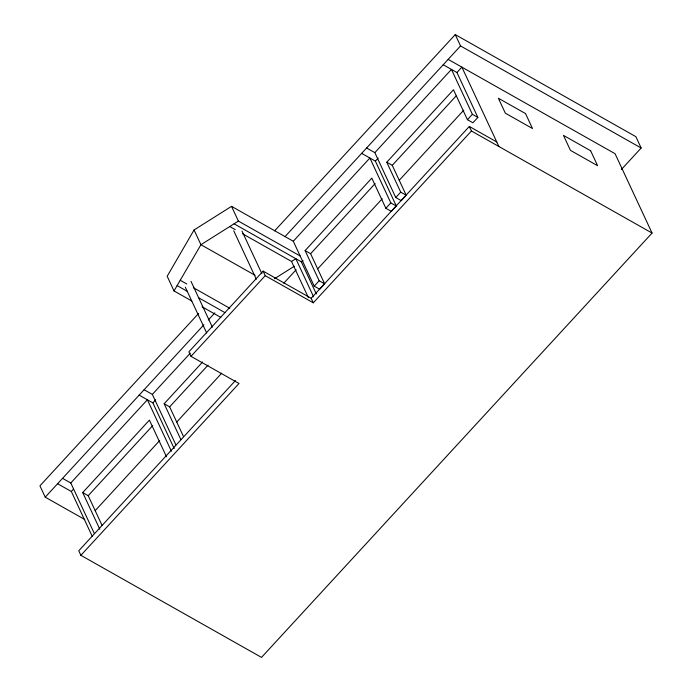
<?xml version="1.0" encoding="UTF-8"?>
<svg xmlns="http://www.w3.org/2000/svg" width="692" height="692" viewBox="0 0 692 692"><rect width="100%" height="100%" fill="white"/><g stroke="black" fill="none" stroke-linecap="round" stroke-linejoin="round"><path stroke-width="1.04" d="M361.656 153.365L375.384 161.124L396.317 206.017L391.369 211.397L385.877 208.292L371.812 178.138L305.111 250.608L310.604 253.713L324.66 283.867L319.713 289.247L314.22 286.142L293.287 241.248L231.526 206.346L194.063 229.969L167.179 276.264L174.021 290.934L191.796 300.985M174.021 290.934L200.94 244.708L238.394 221.085L300.164 255.988M198.604 313.441L39.937 485.836L45.222 497.167L84.735 519.502M274.646 230.825L455.249 34.6L635.87 136.67L641.155 148.01L621.416 169.462M45.222 497.167L203.924 324.747M208.301 319.989L214.866 312.853M285.052 236.595L460.535 45.94L455.249 34.6M311.166 298.287L469.323 126.446L471.434 130.987L313.286 302.819L311.166 298.287L263.133 271.134L188.881 351.813L190.992 356.345L239.034 383.489L80.877 555.33L261.507 657.4L652.063 233.057L615.058 153.702L448.156 59.382M94.346 533.532L70.783 482.999L147.387 399.768L171.4 451.271M175.898 444.921L152.335 394.397L190.274 353.18M293.287 241.248L369.891 158.018L390.824 202.912L396.317 206.017M405.512 196.026L401.265 200.637L395.772 197.54L374.839 152.647L451.443 69.416L472.377 114.31L477.869 117.415L472.913 122.787L467.429 119.69L453.468 89.761L386.767 162.231L400.729 192.16L406.213 195.265L392.26 165.327L386.767 162.231M190.992 356.345L265.244 275.675L263.133 271.134M92.166 536.179L71.328 491.484L73.447 489.175M174.176 448.546L152.88 402.874L155.709 399.803M375.384 161.124L378.213 158.053M477.869 117.415L456.928 72.513L461.884 67.141L498.889 146.496M180.88 439.61L164.16 403.756L202.583 362.002M99.821 529.276L82.711 492.583L149.411 420.113L166.521 456.807M183.562 436.687L169.652 406.853L208.076 365.108M310.604 253.713L375.125 183.605M102.009 525.297L88.204 495.688L152.733 425.58M283.772 283.201L296.15 269.759M392.26 165.327L456.063 96.015M95.185 510.653L159.705 440.545M176.737 422.051L221.682 373.204M317.689 268.903L382.209 198.794M399.241 180.301L463.761 110.184M314.22 286.142L319.176 280.762L305.111 250.608M385.877 208.292L390.824 202.912M395.772 197.54L400.729 192.16M467.429 119.69L472.377 114.31M235.453 380.548L78.767 550.789L80.877 555.33M242.615 233.801L291.514 261.438L295.839 258.713L313.562 296.721M274.49 278.738L294.308 266.247M234.078 223.81L301.331 261.818L303.061 260.728M460.535 45.94L641.155 148.01M443.209 64.763L456.928 72.513M469.323 126.446L496.769 141.964M471.434 130.987L652.063 233.057M366.604 147.993L374.839 152.647M229.753 226.535L235.245 229.64M319.176 280.762L324.66 283.867M265.244 275.675L313.286 302.819M255.114 275.321L200.94 244.708L194.063 229.969M180.231 280.269L186.779 283.971M193.327 287.673L229.831 308.295M177.126 285.606L187.42 291.418M198.647 297.768L224.848 312.576M202.09 306.807L220.809 317.377M144.1 389.743L152.335 394.397M164.16 403.756L169.652 406.853M139.153 395.115L152.88 402.874M62.548 478.345L70.783 482.999M82.711 492.583L88.204 495.688M57.6 483.725L71.328 491.484M301.331 261.818L316.322 293.97M291.514 261.438L308.416 297.69M231.526 206.346L238.394 221.085M242.018 231.102L261.887 273.712M233.732 230.773L256.308 279.196M190.992 281.333L212.375 327.178M185.318 287.189L206.7 333.042M525.531 113.575L498.361 98.221L505.333 113.177L532.511 128.539L525.531 113.575M590.639 150.752L563.461 135.39L570.442 150.354L597.611 165.717L590.639 150.752"/></g></svg>
